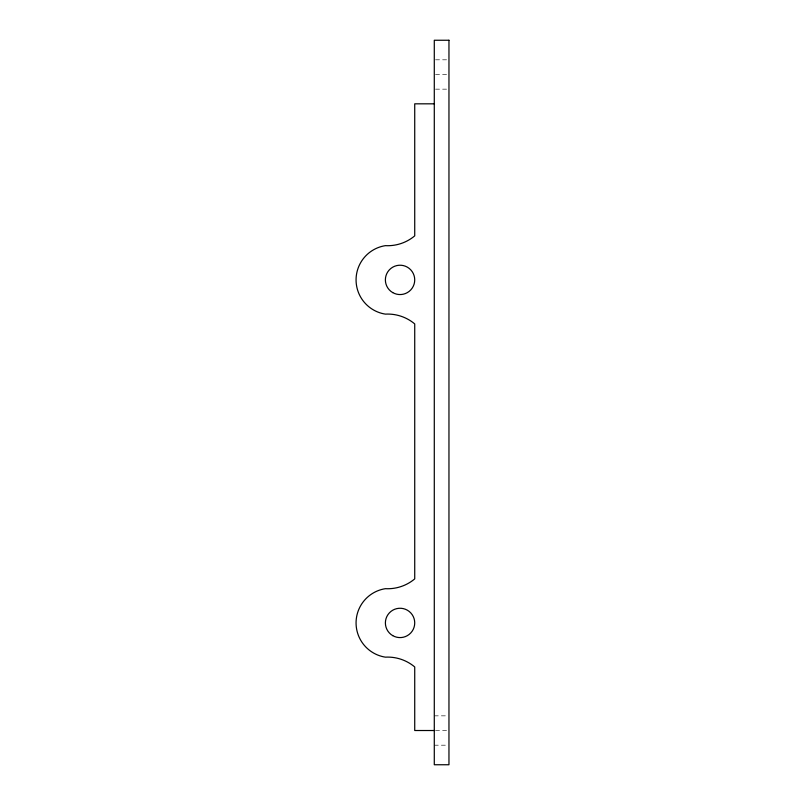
<?xml version="1.0" encoding="UTF-8"?>
<svg xmlns="http://www.w3.org/2000/svg" width="805" height="805" viewBox="0 0 805 805"><rect width="100%" height="100%" fill="white"/><g stroke="black" fill="none" stroke-linecap="round" stroke-linejoin="round"><path stroke-width="0.6" stroke-dasharray="4.03 3.02" d="M435.515 59.812L448.959 59.812M435.515 74.483L447.741 74.483M435.515 89.154L448.959 89.154M434.287 715.846L447.741 715.846M435.515 730.517L447.741 730.517M434.287 745.188L447.741 745.188"/><path stroke-width="1.21" d="M434.287 103.825L414.726 103.825L414.726 235.875A42.222 42.222 0 0 1 385.384 245.656A34.645 34.645 0 0 0 385.384 314.121A42.222 42.222 0 0 1 414.726 323.902L414.726 578.906A42.222 42.222 0 0 1 385.384 588.686A34.645 34.645 0 0 0 385.384 657.152A42.222 42.222 0 0 1 414.726 666.942L414.726 730.517L434.287 730.517M448.959 40.25L434.287 40.25L434.287 764.75L448.959 764.75L448.959 40.25M392.719 635.628A14.671 14.671 0 0 0 414.726 622.919A14.671 14.671 0 0 0 392.719 610.22A14.671 14.671 0 0 0 392.719 635.628M392.719 292.597A14.671 14.671 0 0 0 414.726 279.888A14.671 14.671 0 0 0 392.719 267.18A14.671 14.671 0 0 0 392.719 292.597"/></g></svg>
